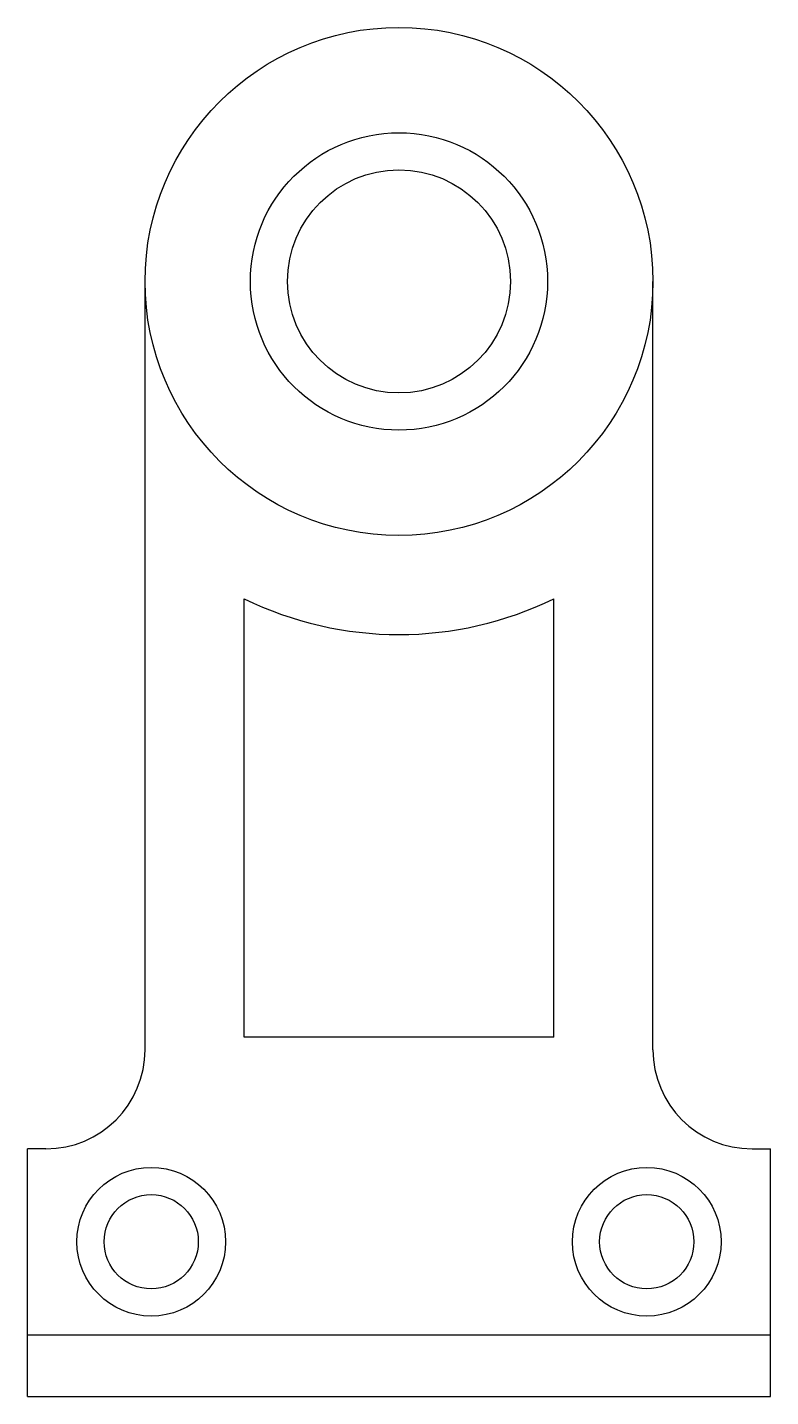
# Model space of a CAD drawing. Header units: millimetres. Extents: x 5883.8 to 5895.8, y -906.1 to -884.
import ezdxf

# ---------------------------------------------------------------- set-up
doc = ezdxf.new("R2010")
doc.units = ezdxf.units.MM

msp = doc.modelspace()

# ---------------------------------------------------------------- linework, layer by layer
for p, q in [((5885.729, -900.457), (5885.729, -888.057)), ((5893.929, -900.457), (5893.929, -888.057)), ((5887.329, -900.257), (5887.329, -893.179)), ((5892.329, -900.257), (5892.329, -893.179)), ((5892.329, -900.257), (5887.329, -900.257)), ((5883.829, -906.057), (5883.829, -902.057)), ((5884.129, -902.057), (5883.829, -902.057)), ((5895.529, -902.057), (5895.829, -902.057)), ((5895.829, -906.057), (5895.829, -902.057)), ((5883.829, -905.057), (5895.829, -905.057)), ((5883.829, -906.057), (5895.829, -906.057))]:
    msp.add_line(p, q)
for centre, radius in [((5889.829, -888.057), 4.1), ((5889.829, -888.057), 2.4), ((5889.829, -888.057), 1.8), ((5885.829, -903.557), 1.2), ((5893.829, -903.557), 1.2), ((5885.829, -903.557), 0.76), ((5893.829, -903.557), 0.76)]:
    msp.add_circle(centre, radius)
for centre, radius, start, end in [((5889.829, -888.057), 5.7, 243.9856, 296.0144), ((5884.129, -900.457), 1.6, 270, 0), ((5895.529, -900.457), 1.6, 180, 270)]:
    msp.add_arc(centre, radius, start, end)

doc.saveas('drawing.dxf')
